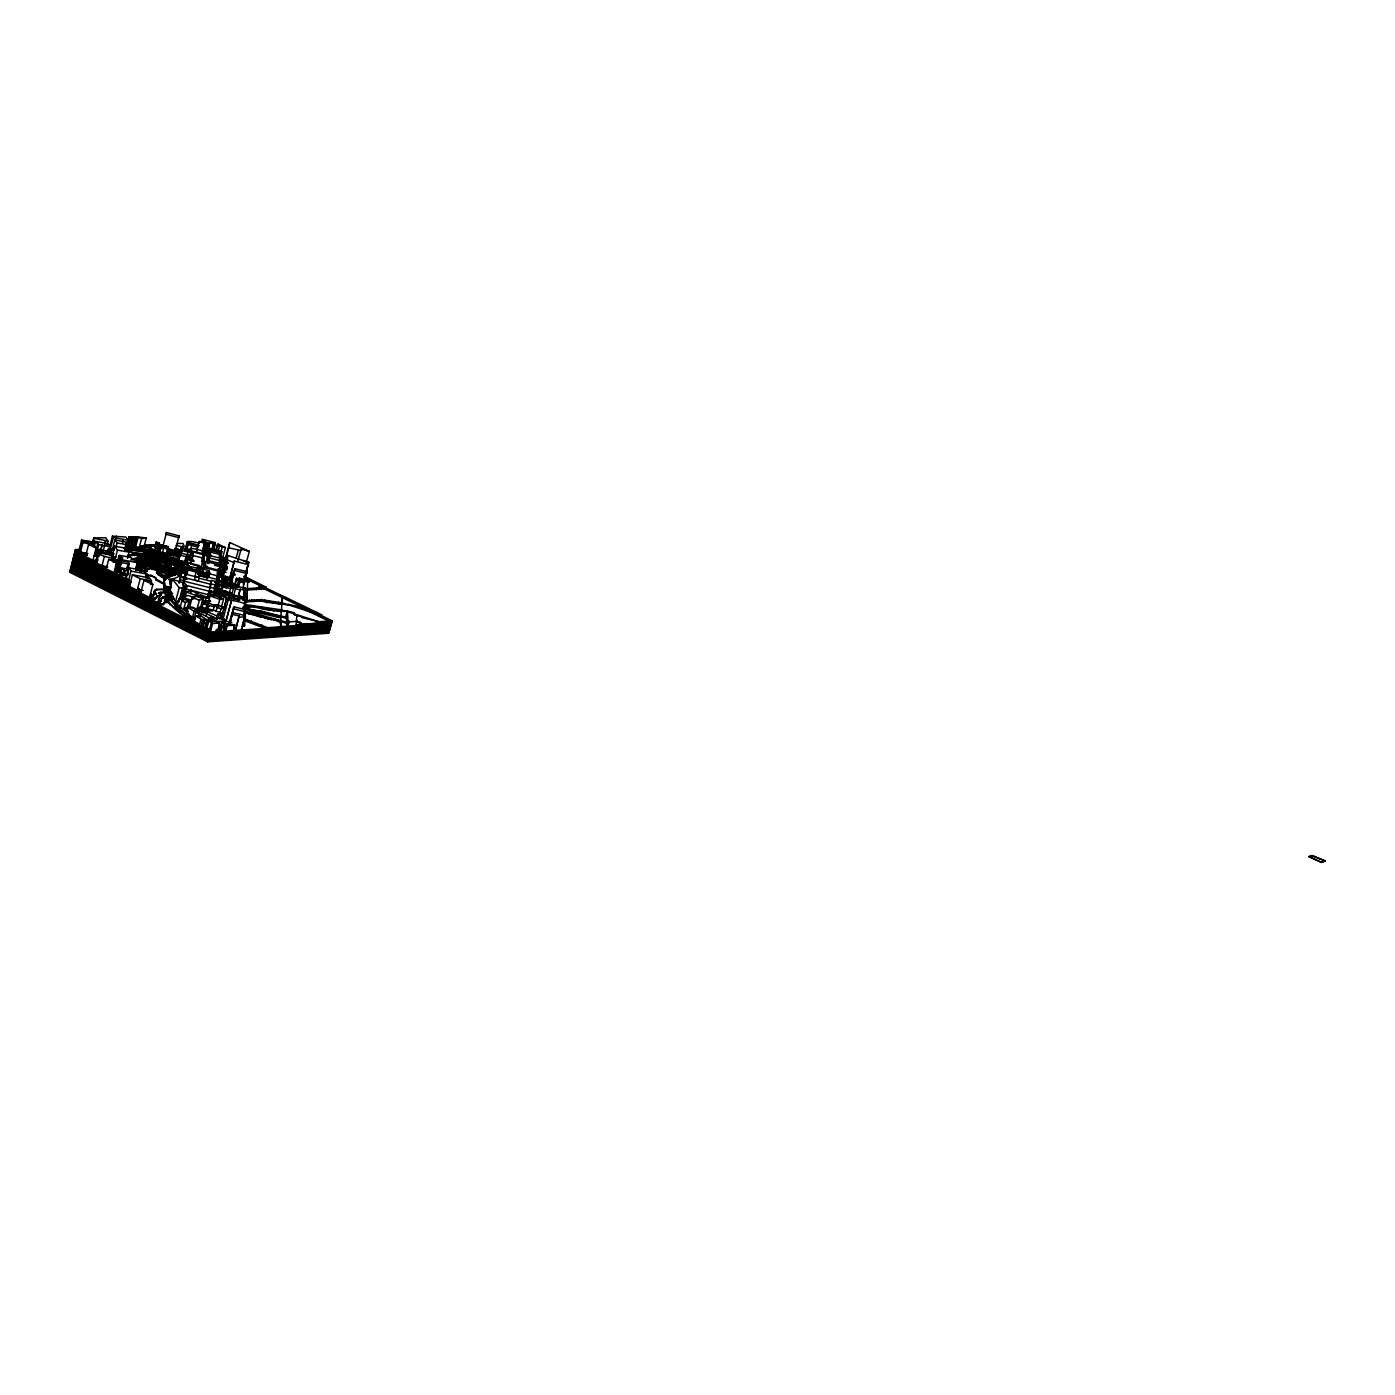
<?xml version="1.0" encoding="UTF-8"?>
<svg xmlns="http://www.w3.org/2000/svg" width="1395" height="1395" viewBox="0 0 1395 1395"><rect width="100%" height="100%" fill="white"/><g stroke="black" fill="none" stroke-linecap="round" stroke-linejoin="round"><path stroke-width="1.5" d="M178.839 560.406L180.286 552.926L175.195 549.595L180.286 551.984L178.839 560.406L186.18 561.941L187.523 556.134L188.377 556.361L187.035 561.4L186.18 561.174M202.502 552.856L205.013 541.312L199.119 541.539L196.625 551.374M158.873 544.782L163.041 545.218L160.687 545.462L159.71 551.757L167.051 553.466L168.376 546.718L160.634 544.765L158.751 550.641L152.125 549.002L145.481 545.358L157.06 544.538M167.051 553.466L168.376 546.718M242.957 598.455L245.171 587.905L231.343 585.534L229.129 593.956L222.677 592.021L224.543 593.817L221.944 593.311L221.543 595.124L223.653 596.694L221.509 593.59L221.84 591.585M202.571 568.428L200.566 568.201L203.374 568.393L203.984 556.518L203.583 559.953M203.548 567.765L203.792 559.133M199.154 543.23C187.854 539.725 179.17 541.748 199.223 545.515M223.863 580.686L221.718 578.28L224.421 578.977M223.496 570.799L222.258 578.489M223.217 575.612L219.346 576.118M244.195 614.044L244.212 612.614M237.464 599.989L240.236 589.143L245.154 590.399M243.654 583.023L248.711 562.325L242.939 560.441M231.343 585.534L235.615 588.707L240.219 589.893M229.809 578.995L234.29 561.069L248.659 564.696M203.966 568.183L205.762 561.453L220.201 565.167L220.096 569.247L218.283 568.776L218.091 576.013L208.884 573.659L209.023 570.59L199.834 568.236L199.886 567.329L203.565 568.253M207.663 563.493L209.233 555.419L221.613 558.575L219.538 568.462M184.471 588.69L208.605 594.758L208.797 590.626L214.324 592.021L217.097 581.75L218.283 568.776M217.376 579.361L217.498 575.211M216.295 581.314L216.173 585.168L210.628 583.773L210.471 587.853L184.297 581.244L184.646 577.181L180.931 576.24L181.803 566.701M216.504 581.297L216.469 582.744L214.656 582.273M239.138 615.98L235.476 630.383L239.138 615.98L232.459 614.428L232.076 612.51L245.049 615.526L241.771 629.965L241.44 628.692M215.283 587.644L215.248 588.603L209.703 587.19M215.684 581.907L215.562 586.109L221.107 563.719L208.779 560.668L208.866 563.475M210.645 591.096L209.825 594.13L213.505 595.055L213.592 592.631M214.324 592.021L214.534 586.057M211.656 592.561L211.709 591.114M244.77 606.947L246.845 599.048L247.351 589.44M246.845 599.048L247.804 578.995M244.561 576.71L248.188 578.751L247.665 582.43L249.844 580.564L248.136 578.942M197.201 595.56L207.681 598.193L211.552 580.337L217.097 581.75M220.619 567.033L225.763 567.713L226.879 563.58L221.979 561.435L222.729 562.673L221.718 563.301L226.879 563.58M221.177 565.08L220.828 566.788L214.568 565.237M181.193 547.939L181.088 550.258L191.028 552.804L189.023 560.319L191.237 551.321L181.193 547.939L179.101 557.791L181.943 549.665L178.473 549.735L181.716 550.973M207.681 598.193L207.872 594.043M179.327 556.954L179.432 554.617M179.659 553.78L178.577 555.367L178.455 553.187L168.394 550.676L168.655 553.71L176.729 555.35L167.592 555.663L132.891 547.904M209.023 570.59L207.925 577.983L198.857 575.542M219.556 569.91L226.321 568.34L223.95 569.143L223.601 572.002L218.963 573.38M219.852 571.863L217.376 572.159M153.746 554.216L169.562 559.011L178.909 559.011L179.17 557.111M207.28 568.271L207.367 566.44L205.536 565.969L205.762 561.453M207.245 578.768L207.332 576.885M207.28 575.525L207.227 576.466L205.396 575.995L205.536 573.223M280.761 616.974L281.354 626.774L267.666 627.663L245.171 619.118L244.84 611.882L268.119 618.578L273.664 618.996M245.973 600.181L245.52 601.873L260.778 601.036L281.372 604.366L282.174 596.118L281.459 611.795M204.699 567.852L204.856 564.818M244.299 593.328L244.369 592.09M198.212 545.149L187.75 542.515L188.133 544.468L197.881 547.102M203.025 572.403L202.816 576.135L203.722 572.752M244.613 578.629L248.606 562.394L227.664 555.419L227.368 560.807L222.38 579.274M198.648 575.246L200.863 574.339M201.351 574.165L201.264 575.246L201.316 574.304M198.003 574.391L201.717 574.391M242.503 626.372L244.456 625.954L245.398 616.154M209.041 576.257L200.496 574.077L200.444 575.002M199.049 575.35L199.189 574.147L204.891 575.577M207.297 560.249L207.593 555.908L209.512 555.768M222.712 575.124L222.485 578.82L225.833 579.692M223.27 571.619L222.712 577.983L225.833 578.803M219.242 576.309L217.585 576.362L217.201 577.809L223.252 574.949L223.723 569.98M198.247 571.357L199.154 567.974L197.323 567.503L196.416 570.886L198.247 571.357L198.474 567.66L197.584 571.026L197.637 570.154M208.099 573.99L198.927 571.654L199.886 567.329M199.154 567.974L199.293 565.533L188.377 562.743L187.471 566.126M207.123 560.86L207.593 555.908M197.323 567.503L196.364 571.811M195.544 576.379L199.293 577.321L198.334 581.087L194.62 579.849L195.841 571.95L182.815 568.637L179.101 583.127L182.71 563.301L188.203 564.713L188.377 562.743M195.928 570.555L182.902 567.695L181.995 571.148L187.558 572.56M239.399 597.304L239.469 596.31L244.735 597.67L244.439 599.327L239.399 597.304L238.632 600.129M191.01 592.526L191.22 589.614M191.621 568.846L188.098 566.074L200.758 568.968M220.27 558.384L221.77 551.566L210.192 548.531L207.733 558.75L210.192 548.531M187.052 570.66L187.192 569.474L186.215 573.136M185.221 577.774L185.57 573.729L181.838 572.787L182.152 569.282L187.715 570.694M203.565 554.809C205.065 556.901 206.756 550.798 204.664 550.711M141.523 571.061L142.534 569.544L136.902 566.649L140.755 569.578L139.587 571.392L140.982 568.724L140.755 569.578M182.745 569.334L183.041 566.074L209.215 573.99M182.082 577.338L182.065 578.018M182.71 563.301L181.385 571.322L186.913 572.717M197.41 573.589L197.811 569.526L197.41 570.991M245.189 604.628L281.092 609.772M158.21 548.619L159.448 542.917L156.153 542.062L155.054 546.247L155.054 547.799L158.21 548.619L159.448 542.917M207.96 557.93L208.134 556.152M234.377 597.391L227.699 594.235L239.312 596.014L233.453 596.362L234.377 597.391L233.453 600.792M244.125 615.77L245.433 609.72L234.203 606.842L229.53 624.786L234.203 606.842M280.691 617.183L281.546 609.894L318.775 621.699L332.237 620.845L328.697 633.225L207.681 641.857L69.75 572.246L75.452 549.56L80.422 549.508M221.509 593.59L221.91 591.323M216.051 590.068L225.868 591.166L222.136 590.521L221.666 592.212L215.65 591.55M191.028 552.804L191.237 551.321M245.921 600.391L247.072 598.211M246.13 563.092L249.339 551.391L241.091 549.159L240.847 550.624L238.371 549.961L236.173 558.227M238.371 549.961L228.693 547.782L229.756 542.533L249.339 551.391M218.806 574.287L219.189 572.543M179.083 535.872L178.752 537.633L166.127 534.32L166.493 532.559L179.083 535.872L175.072 551.583L166.668 549.386M175.072 551.583L175.421 549.769M224.142 578.35L224.944 579.553M169.527 597.112L170.661 598.647L165.151 599.275L167.173 601.646L164.68 601.751L163.163 604.732L157.618 604.558L157.862 603.669L72.592 560.929M227.42 566.579L223.863 565.62L224.979 560.197M224.089 564.801L225.205 559.395M164.68 601.751L164.436 602.623L166.947 602.518L164.645 599.92M204.35 553.048C211.412 557.058 205.588 538.331 213.54 544.085L211.9 550.24M153.816 592.98L154.06 592.108L156.432 594.287L153.816 592.98L156.362 589.231L164.784 589.126L164.331 590.87L166.772 596.362M149.405 597.426L152.212 597.269L154.148 593.503L156.659 593.398M78.922 550.415L81.747 540.074L92 541.818L93.901 544.73L82.915 542.62L81.294 540.946L82.497 541.208L79.951 551.81L79.376 549.525M82.915 542.62L80.544 552.089L87.85 553.484M87.501 554.39L84.99 555.297L87.275 555.262M85.496 556.553L88.582 544.346L94.11 545.34L96.115 548.061L93.012 560.284M92.366 543.614L93.831 537.842L105.811 537.807L107.956 541.12L106.979 544.957M92.733 544.172L93.831 537.842M92.767 546.613L94.162 541.086L108.269 543.841L110.118 546.788L108.705 552.315M94.267 546.491L95.209 542.794L94.162 541.086M97.964 559.726L93.692 560.633L97.737 560.598M95.209 542.794L97.842 543.318L95.034 554.373L99.184 556.291M95.802 555.646L98.609 544.556L97.842 543.318M98.853 549.368L100.405 551.618L112.699 553.902L111.251 551.862L98.853 549.368L95.61 561.819L96.464 563.005L98.801 553.763L97.946 552.594L111.687 555.175L114.111 558.331L113.169 562.028M98.33 555.21L93.849 555.89L98.33 555.21L95.261 553.519M99.446 555.367L100.405 551.618M104.573 544.381L105.549 540.545L94.18 538.4M103.056 551.234L104.555 545.829M104.747 544.556L105.549 540.545M98.801 553.763L104.363 556.518L102.009 565.76L107.851 566.841M105.549 554.373L106.491 550.641M105.811 554.757L106.77 551.025M112.42 536.151L113.309 537.441L128.131 540.318L125.864 537.04L112.42 536.151L109.316 548.34L114.024 550.397M110.188 549.665L113.309 537.441M106.247 568.864L108.688 559.273L116.814 560.86L118.366 563.493L115.89 573.101L114.006 572.752L116.482 563.127L108.688 559.273M110.31 555.594L111.251 551.862M112.228 550.188L114.861 539.882L126.073 542.045L124.922 548.741M115.279 540.196L116.326 536.133M111.739 557.634L114.564 546.247L124.713 547.991L127.765 550.223L129.055 552.141L127.486 558.279M114.181 560.406L113.954 561.278L112.629 559.517L113.082 557.773M115.994 547.049L117.058 542.899L114.861 539.882M113.762 560.964L112.855 558.645M112.402 554.722L114.599 557.756L112.542 558.872M118.871 561.069L114.808 560.371L117.424 550.118L114.564 546.247M113.291 561.261L118.749 560.406M115.401 569.578L115.192 570.45L117.337 570.067L124.434 579.936L121.382 575.908M116.5 565.411L119.028 555.524L119.987 555.698L117.319 565.568L115.89 565.62M122.341 543.457L123.388 539.394M117.825 563.336L119.848 555.419L131.182 557.512L132.63 559.482L137.268 560.354L138.872 562.15L137.46 561.906L135.925 567.852M117.703 566.928L120.249 557.006L119.028 555.524M117.11 570.084L118.104 567.573M116.639 573.764L116.866 572.892L117.86 575.664L114.669 570.468M117.337 570.067L120.65 558.017L121.627 558.209L120.092 564.173M118.61 567.137L121.156 557.215L120.249 557.006M118.819 567.399L121.156 557.215M118.209 571.235L116.203 567.364M118.819 567.782L121.365 557.878L122.882 558.122L121.365 557.477M118.732 571.776L118.418 570.363M119.743 571.287L125.201 574.322L118.279 575.124L117.877 576.658L121.208 576.571L122.237 578.123M127.869 569.561L129.386 563.667L128.288 562.115L119.9 560.581L121.365 562.656L119.342 570.538L117.877 568.445M126.23 545.567L129.16 536.691L125.515 550.45M120.633 567.782L124.975 570.607C131.008 569.195 128.427 579.134 123.841 575.002L119.517 572.159L120.633 567.782L128.392 569.16M125.132 550.188L129.16 536.691M125.689 550.973L127.276 544.782L126.509 542.568M120.179 573.798L118.941 570.886M143.232 550.729L131.06 548.706L130.624 550.397L126.596 548.915L126.701 546.805L142.691 549.211L173.294 557.983L179.118 558.157M120.615 573.694L121.749 569.299M127.66 547.328L130.38 536.691L138.035 537.494L135.298 548.078L126.16 547.538M120.685 574.653L120.406 572.926M128.096 547.503L130.834 536.866L138.035 537.494M121.208 576.571L120.912 573.781M125.358 549.334L131.775 552.629L153.886 555.681L174.183 562.464L172.561 560.563L171.672 563.929L177.287 567.19L170.661 569.404L158.594 562.377L147.417 558.732L147.207 559.587L158.385 563.214L170.434 570.259L170.661 569.404M128.061 549.892L125.567 548.322L130.624 550.397M151.305 547.084L126.213 547.328L128.427 547.869L131.444 536.796M121.522 577.024L121.766 576.135M129.055 550.136L125.498 548.531M123.562 577.687L124.608 579.274L118.052 576.013L123.161 574.775M123.231 574.147L124.364 569.77M130.101 547.991L132.839 537.371M122.673 578.193L122.464 577.234M130.066 550.136L126.805 548.061M123.841 575.002L124.975 570.607M123.388 578.35L123.614 577.46M123.702 578.96L123.928 578.088M129.7 554.931L127.73 555.227L130.031 557.32L127.52 556.082L129.7 554.931C145.324 552.873 160.809 557.826 174.671 564.644L177.932 564.644M131.426 548.165L134.164 537.563M125.201 574.322L122.934 575.647M126.649 569.352L128.183 563.44L129.386 563.667M127.032 569.875L128.183 563.44M131.775 552.629L154.095 554.844L174.41 561.627M136.047 536.674L133.31 547.258L135.298 548.078M130.276 549.281L150.939 552.577L173.242 558.192L148.445 551.356M145.76 577.669L146.719 573.99L144.295 570.625L128.654 567.748L125.341 580.39L127.642 580.32M133.676 547.869L136.414 537.284M129.491 555.785L132.176 554.896M127.032 575.56L128.166 571.165M137.111 536.848L134.426 547.258L138.872 549.037L143.598 548.322L146.283 537.947L137.111 536.848L141.558 538.627L146.283 537.947M134.443 548.183L137.181 537.598M127.59 580.32L126.248 577.077M131.025 560.04L138.035 557.198L139.517 560.162L134.461 561.453M131.967 555.751L134.443 554.757M127.695 584.017L131.025 571.113L128.654 567.748M131.235 581.889L128.357 582.901L131.235 581.889L128.375 581.366L126.021 577.948M132.996 559.761L134.53 558.541M134.304 559.395L134.774 558.401M134.216 555.611L136.187 554.373M135.664 560.773L139.744 559.308L137.582 556.012C149.073 555.873 161.192 559.186 170.975 565.01L168.359 565.917L170.975 565.01M138.872 549.037L141.558 538.627M129.421 586.423L132.386 574.792L149.405 577.861L151.514 580.756L150.503 584.61M130.607 582.831L130.834 581.942M134.548 559.255L138.349 558.61L137.582 556.012M135.96 555.227L138.558 554.303M141.488 545.619L144.034 546.648L140.389 548.008L146.458 550.746M137.355 556.867L138.628 555.908M161.837 546.16L141 546.352L143.598 548.322M140.878 548.322L140.599 547.154M138.314 558.889L138.576 557.756M135.629 570.677L137.617 562.691L142.499 560.947L139.849 563.51L137.39 563.563M138.802 559.726L140.633 558.192L146.231 558.471L138.698 559.465L140.825 560.982L139.116 562.185M138.401 556.762L139.605 555.768M137.32 565.341L138.297 563.998L140.755 563.946C149.963 557.983 161.175 566.265 168.9 571.549L176.834 568.864M136.832 570.067L139.343 561.313L141.052 560.127L138.925 558.61M138.035 558.174L140.163 557.006L145.638 557.233L161.977 561.47L167.801 564.417L165.185 565.324L167.801 564.417M138.349 555.158L141.017 554.268M142.29 561.801L139.988 559.709C150.66 559.255 161.157 564.347 169.772 570.468L177.06 568.027M188.081 564.033L146.248 551.6L142.482 550.066L142.918 548.375L141.087 547.485M136.675 567.521L138.977 565.306L141.436 565.254C153.956 555.402 164.54 579.169 176.607 569.718M138.279 569.77L139.43 567.904L138.279 569.77L135.803 569.84M140.825 560.982L141.087 559.378M139.378 556.622L142.046 555.733M139.727 566.649L138.227 568.34L139.727 566.649L142.185 566.597C154.479 556.832 164.401 581.017 176.398 570.555M129.229 549.508L143.685 550.798L149.387 552.385L148.934 554.077L189.336 565.777M138.07 564.853L140.755 563.946M159.64 551.531L151.898 549.857L146.545 547.433L145.481 545.358M139.953 557.861L142.621 556.971M141.819 556.588L143.11 555.855M141.314 571.741L142.307 570.398L139.988 568.288L142.935 567.922C148.934 563.842 157.774 566.998 162.012 572.281L159.361 573.206L162.012 572.281M146.301 544.625L145.254 546.195M139.779 569.143L140.476 567.974M140.79 555.123L144.069 554.547M138.75 566.161L141.436 565.254M145.621 550.031L142.918 548.375M140.529 564.801L142.743 562.412M139.779 560.563L143.528 559.343M141.209 566.108L142.447 564.487M139.5 567.503L142.185 566.597M142.883 556.692L145.045 555.977M146.248 551.6L146.632 550.118L142.865 548.584L145.777 549.403M141.959 567.451L142.743 566.074M142.238 565.341L143.389 563.702M142.534 566.928L143.127 565.795M142.517 563.266L144.086 561.819M140.25 568.829L142.935 567.922M142.395 557.826L145.638 557.233M147.452 550.589L150.747 550.606L150.311 552.298M132.386 574.792L140.232 578.733L137.216 590.329L140.982 590.992M143.179 564.556L144.818 563.144M138.227 588.829L138 589.719L139.082 588.812L137.669 588.55L139.082 588.812M142.708 568.776L144.034 567.207M169.772 570.468L167.522 570.328L157.461 564.086L148.236 561.697L145.952 559.604M142.9 566.649L144.836 564.731M143.825 568.061L144.679 566.876M144.609 565.585L145.568 564.469M132.787 550.502L148.585 552.403M147.225 570.293L143.981 571.654L146.998 571.148L144.696 569.038L146.998 571.148M144.452 567.73L145.376 566.597M143.859 562.673L146.527 561.767M143.842 555.384L148.411 555.437M144.47 569.892L145.307 568.794L151.811 568.218L159.239 571.88L156.589 572.787L159.239 571.88M144.609 563.998L147.26 563.092M167.574 565.271L161.75 562.307L150.817 559.953L148.533 557.878M145.15 567.451L146.963 566.126M170.748 565.864L162.988 561.435L151.95 559.099L149.666 557.006M140.651 593.049L143.999 580.198L150.625 581.401L152.857 584.575L149.544 597.496M145.342 565.324L148.009 564.417M148.934 554.077L150.555 554.059L150.939 552.577M145.08 569.648L147.19 568.462M152.072 551.688L176.729 555.35M182.675 565.237L172.126 562.237L177.74 565.498L174.445 565.498L164.209 560.581L153.589 558.227L151.305 556.152M147.016 574.444L145.812 575.141L148.358 576.397L148.219 578.594L148.132 577.251L145.586 575.995L147.016 574.444L155.839 577.513L155.699 579.71C167.906 586.946 166.737 584.871 155.926 578.855M146.301 562.621L150.067 562.272M152.02 554.931L143.458 551.653M146.754 566.98L149.405 566.074M147.783 565.271L149.596 564.644M146.981 569.317L149.387 568.271M147.033 563.946L150.765 563.58M155.054 547.799L156.153 542.062M150.555 554.059L161.21 556.413M168.01 572.613C163.529 572.961 157.879 563.911 151.253 564.609L151.48 563.754M149.37 565.481L151.811 565.045M168.9 571.549L168.673 572.403L166.249 571.2L161.768 567.399L152.526 562.9M149.16 569.125L151.811 568.218M155.699 579.71L155.612 578.384L150.747 575.002M149.178 566.928L153.066 566.632M161.785 573.136L153.31 566.701M167.069 573.711C163.477 574.932 159.326 566.579 154.322 566.666L154.549 565.829M157.094 556.309L152.229 554.077M160.094 544.713L160.251 546.422L167.941 548.357L166.79 546.387L160.094 544.713L159.588 548.95M159.013 572.735L154.461 568.811M159.361 550.502L161.227 544.765M173.119 559.744L160.983 557.25L158.489 556.03L158.873 554.565M159.71 551.757L160.687 545.462M158.385 563.214L159.013 561.331M162.849 546.491L166.493 532.559M150.782 594.113L149.631 598.542C151.357 600.269 153.014 593.921 150.782 594.113L151.759 594.601M160.983 557.25L161.367 555.785M150.486 598.699L151.654 594.27M175.944 572.246L164.819 576.03L166.423 576.763L164.872 578.977L158.35 574.792L156.798 571.933M162.605 552.507L163.878 547.293L168.359 548.409M151.776 597.409L153.816 594.915L153.572 595.804M156.397 597.984L156.624 597.095L151.323 599.397L155.403 598.856L157.042 595.944L159.571 595.839L161.436 594.078L158.838 592.788L161.21 594.967L161.436 594.078M152.212 597.269L152.439 596.397M154.339 590.905L154.113 591.776L156.135 590.102L160.46 589.597L169.58 590.451L169.702 589.422M158.35 574.792L157.199 572.665M153.119 596.711L153.345 595.822M154.357 591.567L154.897 589.841M154.148 593.503L153.921 594.375L156.432 594.287M166.65 575.908L165.97 578.472L164.383 577.739L165.046 575.176L166.65 575.908L165.831 577.373L159.937 573.903L159.588 572.351M164.139 558.314L149.108 553.449M153.555 599.309L153.799 598.42M156.135 590.102L156.362 589.231M164.819 558.506L164.366 557.459M160.896 576.048L158.577 573.938M155.403 598.856L155.63 597.967M161.471 576.466L161.123 575.193M175.439 550.014L177.2 551.374L168.621 549.839L168.516 551.984L167.051 551.775M157.042 595.944L156.815 596.833L159.326 596.729L161.21 594.967M162.465 575.158L160.146 573.049M161.21 600.617L155.577 602.535L160.983 601.507L158.768 599.17L158.367 600.181L160.983 601.507M162.273 577.338L161.698 575.612M173.276 555.419L168.446 554.547L168.847 549.002L178.891 551.513L178.368 556.64L173.276 555.419L173.939 552.891L179.031 554.129M182.449 566.074L171.899 563.092L177.514 566.335L171.428 569.143L165.395 564.469M164.157 576.431L162.692 574.304M159.326 596.729L159.571 595.839M158.611 593.66L160.582 592.317L167.731 592.143L164.505 590.207L165.482 592.16M175.055 575.612L175.282 574.775L163.93 579.448L167.383 578.262M158.123 602.588L158.35 601.698M159.64 596.432L160.251 594.828M169.405 559.639L169.789 558.174M172.858 595.752L164.279 596.502L159.204 599.013L172.631 596.624L169.231 591.149M167.853 567.329L166.458 565.219M169.719 560.04L165.046 557.669M165.534 580.181L164.157 578.594M177.74 565.498L172.492 568.009L168.568 565.062M160.198 602.256L160.442 601.367M160.355 593.189L163.075 592.23M186.215 616.974L191.83 622.728L167.069 601.228L164.035 588.969L163.668 581.471L165.97 578.472M170.922 588.638L164.924 586.127L164.122 579.762L164.575 584.976M171.777 559.604L169.615 558.802M161.715 598.908L162.134 597.74M160.512 604.785L164.47 602.779L164.244 603.913M173.207 556.012L173.939 552.891M162.517 597.949L162.744 597.077M170.277 568.567L168.08 566.475M172.858 559.674L173.294 557.983M162.849 593.102L165.185 591.951M175.77 551.618L176.991 552.211L177.182 551.199M164.052 597.374L164.279 596.502M177.793 601.698L178.926 600.757L174.323 603.93L170.277 600.216L170.713 598.42L167.33 593.66L166.354 588.481L164.209 588.306L166.964 589.719L166.301 588.707M171.829 567.695L169.353 565.603M173.66 603.739L169.37 597.757L169.824 596.014L166.563 591.236L166.354 588.481M163.163 604.732L163.407 603.861M169.859 579.064C162.919 581.174 187.872 576.606 175.596 573.554L164.47 577.356L166.075 578.088L164.505 577.234M164.418 600.792L165.151 599.275M166.092 595.665L166.319 594.793L166.354 597.88C172.858 610.4 187.087 618.264 198.787 625.466L198.369 627.018L198.683 623.931L197.515 623.338L198.718 624.245M167.609 590.521L169.824 589.579M178.333 549.159L180.565 551.182L175.107 547.973M166.075 597.025L166.301 596.153M164.924 600.146L166.493 598.577M172.561 560.563L176.415 561.749L175.526 565.114L182.222 566.911M178.891 551.513L178.368 556.64M187.07 586.162L182.832 585.691L184.157 587.557L182.396 588.132L178.734 601.96L175.561 601.507L168.778 592.892L172.405 579.187L184.872 583.459L187.07 586.162L183.931 597.932M184.384 565.324L178.194 563.615L178.647 561.923L177.113 561.923L176.903 562.778L190.696 563.336L190.696 559.744M167.069 601.228L167.295 600.356M177.322 562.447L169.946 559.186M166.947 602.518L167.261 601.228M170.295 592.823L170.783 591.951L164.959 592.823M167.975 602.64L168.202 601.751M180.618 555.14L177.374 553.902L180.844 553.815L182.797 546.16L184.175 546.474L183.076 543.475L177.322 543.475M182.797 546.16L181.786 552.089L181.455 551.182M169.876 604.75L170.103 603.878M171.254 599.275L174.27 598.699L166.249 599.466M187.174 541.853L185.221 549.211M178.194 563.615L181.228 563.022M184.855 550.432L187.75 542.515M185.971 550.711L184.803 548.409M186.703 549.822L188.133 544.468M181.245 572.717L183.041 566.074M181.001 563.859L184 563.179M184.576 561.941L186.076 556.518L187.523 556.134M174.323 603.93L175.474 603.024L175.247 603.895M187.314 555.245L188.552 549.229L193.33 548.514L203.234 550.92L203.513 553.815L188.656 550.153M174.741 603.965L174.968 603.093M190.923 562.499L185.657 562.447L185.221 564.121L183.774 564.016M175.125 603.965L175.351 603.076M175.561 601.507L179.223 587.679L172.405 579.187M186.18 561.941L188.151 554.966L180.286 552.926M174.706 606.18L177.165 603.93L174.706 606.18L201.769 627.593L210.331 632.022L331.295 624.158M190.261 550.955L191.69 545.428M180.147 606.825L177.078 605.674L178.926 598.734L181.088 598.193L189.075 601.106L187.226 608.028L183.634 609.388L179.99 607.993L181.838 601.036L183.53 600.46L178.926 598.734M182.815 584.069L186.529 570.067L186.145 574.304L199.258 577.617L199.642 571.497L198.718 574.914L207.123 577.652M184.559 578.21L186.407 571.497L180.914 570.102L180.007 579.692L183.739 580.634L183.373 584.714L187.122 570.398L188.029 570.642M192.772 551.984L193.068 555.559L190.766 564.19L192.772 551.984L203.408 554.669L203.6 558.052L201.142 566.823L192.841 564.713M181.019 599.379L184.157 587.557M182.344 599.972L186.006 586.214M181.437 611.306L174.95 605.308M184.925 598.159L186.546 592.021L190.853 590.748L198.7 593.52L194.167 594.88L186.546 592.021M183.634 609.388L185.5 602.413L189.075 601.106M203.007 548.81L205.013 541.312M186.285 613.155L195.126 618.979L186.041 614.044L189.964 599.92L193.766 598.804M203.234 552.542L206.007 542.219L202.414 541.347L202.135 539.272L215.336 542.585L213.784 549.892M198.927 571.654L199.834 568.236M201.577 561.54L205.989 542.271M189.703 606.877L192.196 597.531L195.788 596.066L203.391 598.978L200.897 608.29M203.74 555.053L206.617 542.603M187.802 615.736L188.029 614.846M204.629 553.152L207.105 542.76M199.555 574.409L199.485 575.333M205.222 553.327L207.384 542.864M199.991 574.374L200.008 575.036M205.588 553.431L207.977 543.056M206.007 553.536L208.762 543.265L209.982 543.23M224.595 577.983L224.264 579.274L231.308 580.477L224.595 577.983L223.13 583.459L224.089 579.867L222.834 579.239M206.286 553.588L209.041 543.318M206.565 553.606L209.32 543.335M206.879 553.606L209.634 543.335M195.614 596.903L196.695 592.823M203.042 568.428L200.723 567.573M190.243 618.7L181.681 610.417M208.797 551.967L210.017 551.566M202.885 574.984L198.073 574.13M209.128 552.036L209.982 548.81M192.336 618.09L194.149 611.341L199.991 612.143L195.771 612.283L194.062 619.084L192.719 619.153L193.068 622.118L202.31 628.238L198.421 625.361M209.791 552.368L210.662 549.124M207.245 562.865L209.233 555.419M210.959 550.223L208.448 561.54L210.959 550.223L220.863 552.176L220.881 554.809L210.959 552.211M192.719 619.153L195.37 618.107M193.242 618.055L193.486 617.165M211.883 549.438L213.54 543.283L215.44 543.736M192.946 618.264L193.26 621.455L197.462 623.565L197.044 625.117L192.841 623.007L193.155 619.921M192.841 623.007L193.26 621.455M196.887 609.545L199.38 600.199L203.391 598.978M195.753 615.892L194.306 621.228L199.52 624.594L200.967 619.24L195.753 615.892L201.386 616.189L206.582 619.537L200.967 619.24M213.139 550.763L215.336 542.585M197.515 612.335L198.456 608.83L200.427 608.185L208.256 611.097L204.612 612.109L198.456 608.83M208.884 573.659L207.96 577.077L217.167 579.431M215.004 551.269L218.056 544.067L225.415 547.59L222.659 557.721L219.59 556.762L222.311 546.683L225.415 547.59M197.933 617.235L198.84 613.87L201.194 613.783L208.709 617.654L211.36 617.549L210.453 620.914M200.74 606.999L203.095 598.211L206.408 596.92L204.524 603.913M197.044 625.117L196.573 623.704M216.434 550.101L218.056 544.067M202.432 603.791L214.115 606.72L216.138 605.901L206.181 602.309L202.432 603.791L201.264 608.133L212.929 611.045M200.287 617.148L201.194 613.783M202.292 610.365L212.511 609.946L205.135 610.347L205.379 609.475L199.241 607.191M217.899 552.141L219.608 546.02L222.311 546.683M205.553 602.5L206.007 600.774L210.087 600.861M205.431 603.407L206.007 600.774M210.593 584.801L211.517 581.366L199.502 578.315M202.449 620.13L201.002 625.483L202.258 626.582L203.705 621.228L202.449 620.13L206.931 620.304L205.972 623.861M205.658 609.702L206.826 605.36M207.768 601.297L204.368 601.89L210.645 601.437M219.869 555.89L220.863 552.176M206.948 628.273L201.508 626.494L203.705 621.228M219.364 560.406L221.77 551.566M207.907 604.018L210.087 595.909L216.382 595.177L223.549 599.187L221.352 607.261M202.362 628.012L202.118 628.901L201.769 627.593M207.332 609.04L208.518 604.698M217.341 573.537L218.248 570.154L207.314 567.364M202.99 627.802L204.437 622.432L202.955 621.124M206.198 615.77L207.28 611.76L212.982 609.877L221.264 612.998L219.643 618.979M217.306 574.461L218.23 571.078L203.618 567.346L202.606 572.595L198.979 570.729M220.114 564.138L221.613 558.575M221.875 558.314L224.926 557.843L221.875 558.314L222.101 559.534L222.084 557.494M219.015 577.146L217.358 577.199L216.905 579.535L218.666 580.407M219.59 569.317L221.107 563.719M213.627 593.102L215.126 593.485M214.324 590.102L215.318 586.441M213.505 595.055L209.895 593.869M218.858 573.955L221.648 565.202M221.892 564.888L223.008 560.79L228.205 563.109L223.008 560.79M205.867 629.023L204.908 628.168L206.111 623.704L207.07 624.559L205.867 629.023L209.407 629.459M218.841 577.774L219.625 575.071L223.479 574.112M214.167 597.043L219.277 578.105L217.515 577.234M220.898 572.194L223.828 571.165M207.803 621.019L208.709 617.654M215.336 593.747L217.899 595.002L217.498 596.502L214.935 595.229L215.074 593.695M216.26 589.265L217.114 587.766L222.625 588.812M219.189 576.745L219.399 575.908M222.38 568.009L223.496 563.876M217.079 586.249L219.468 584.296L222.59 584.017M219.73 570.677L222.223 569.805M223.88 564.26L229.756 542.533M208.866 620.845L206.582 629.337L209.076 631.377L211.377 622.867L208.866 620.845L218.213 621.856L219.73 623.077L217.428 631.551L215.911 630.313M218.108 582.447L219.521 580.965L223.985 580.268M223.863 565.62L228.693 547.782M221.77 573.781L222.363 572.892L219.538 573.868M219.468 584.296L219.067 585.778L223.008 585.29M221.997 570.625L223.653 569.334M209.913 620.653L210.837 617.27L213.819 617.165L212.458 622.205M222.502 575.089L227.664 555.419M213.33 609.598L214.411 605.308L216.975 604.767L224.56 607.627L221.02 608.917L217.114 607.505L215.981 611.673M217.986 592.073L218.387 590.573M221.718 578.803L222.328 575.821M216.713 589.248L218.98 589.841L219.381 588.359M219.137 582.447L221.055 582.186L221.456 580.721M222.101 579.117L222.101 577.338M226.478 563.179L225.362 567.294L227.089 567.224L223.619 565.672M211.203 621.769L212.284 617.776L223.374 618.438L224.7 619.537L222.781 619.31L221.16 625.291M222.607 580.076L222.485 577.652M218.405 596.694L218.823 595.212L225.519 595.961L215.353 592.648M221.386 585.691L221.77 584.226M222.328 585.691L223.043 580.285M220.323 591.968L220.724 590.486M221.543 595.124L219.835 594.2L220.253 592.701L215.58 591.794M231.378 592.823L221.282 591.201L224.926 576.152L229.931 578.071L224.926 576.152M207.681 641.857L212.65 623.495L219.73 623.077M221.282 591.201L222.101 585.987L230.088 586.493L232.773 588.01M225.101 577.146L223.967 581.314L223.793 580.337M218.161 605.447L219.8 599.379L223.549 599.187M220.253 598.908L221.212 595.351L227.699 595.525L231.901 598.542L226.618 598.403L221.212 595.351M225.38 580.111L222.991 578.611M223.601 586.65L224.368 583.825L225.589 583.773L224.839 586.58M222.904 591.166L222.223 593.712L223.636 594.671L224.333 592.125L222.904 591.166L226.374 591.463L231.535 594.811L223.775 592.945L223.078 595.491L224.107 595.543L224.804 592.997L223.357 592.09L222.677 594.636L224.107 595.543M225.136 584.156L225.903 581.349L223.688 580.303L222.869 581.209L225.903 581.349M216.452 619.084L217.672 614.201L221.264 612.998M226.757 582.046L228.03 577.687M217.393 619.432L218.474 615.422L217.55 615.073L218.841 614.637L217.759 618.648M224.316 593.834L224.072 594.688L222.45 592.875L228.78 595.02M226.13 587.958L226.897 585.133L231.866 585.011L231.099 587.818M219.887 613.085L221.02 608.917M229.303 579.448L234.29 561.069M225.694 594.008L226.374 591.463M225.572 596.973L226.269 594.427M234.43 572.787L231.343 579.03L233 572.804M221.003 619.153L226.705 598.141L229.408 598.699L229.129 597.2L239.434 600.356L239.26 598.298L245.171 599.414L243.654 609.807M231.204 581.227L230.663 580.459L231.396 581.436M231.256 581.715L234.813 568.637L246.915 571.758L242.957 588.411M221.509 618.839L226.705 598.141M234.813 568.637L231.396 584.052L230.454 582.779M237.9 560.895L241.091 549.159M219.329 630.958L220.776 625.623L222.59 625.971L221.142 631.307L219.59 631.412L220.776 625.623M230.803 588.428L231.553 585.621L234.726 584.191L231.919 583.11L227.838 583.86L231.553 585.621M229.129 593.956L231.64 592.892M223.026 619.206L228.222 600.059L231.657 600.303L225.92 621.316L231.553 600.024L245.38 603.529M218.823 625.134L224.333 625.867L223.793 630.819L225.066 631.063L226.269 626.617L221.439 626.93L220.218 631.377L217.672 630.941M222.415 627.454L224.874 621.037L223.235 627.018M232.93 584.243C240.794 585.046 229.111 585.952 236.976 586.528M231.535 595.351L233.732 587.278M234.168 586.772L236.47 578.28L239.086 579.117M223.374 627.558L224.264 620.967M224.194 626.843L225.153 623.303L234.569 624.82L233.488 630.505L234.569 624.82M235.023 586.72L236.47 578.28M223.793 630.819L224.333 625.867M235.389 586.162L236.191 585.063M233.418 596.798L235.633 587.766M236.749 587.347L239.295 578.14L244.474 579.466L244.474 580.93L239.626 579.657L239.295 578.14M237.621 587.016L239.626 579.657M225.798 631.011L227.245 625.692L225.153 623.303M237.673 587.312L239.678 579.936L244.387 581.105L244.474 582.883L240.01 581.732L239.678 579.936M238.51 587.26L240.01 581.732M228.989 623.827L232.076 612.51M232.634 610.452L233.418 607.575M237.481 599.222L240.236 589.143M238.336 599.833L239.312 596.014M238.702 599.135L239.469 596.31M243.602 580.739L249.688 581.174M246.305 570.817L248.711 562.325M243.462 583.145L244.474 579.466M243.34 584.801L246.915 571.758M240.585 596.049L240.358 596.903M246.479 577.914L249.618 581.384L247.839 581.82M245.973 581.68L249.844 580.564M244.177 579.814L246.287 579.745L246.915 578.367L244.91 577.146M246.287 579.745L246.915 578.367M243.532 593.921L245.171 587.905M248.188 578.751L247.752 580.372L249.461 581.994M248.519 580.756L248.903 579.326M243.951 600.495L245.956 591.916L244.875 597.461M266.288 587.26L247.578 588.62L247.177 590.068L265.887 588.69L266.288 587.26L244.108 576.292M321.652 614.776L319.438 615.718L321.652 614.776L282.139 595.648L281.773 602.919L261.179 599.571L245.485 601.053L254.274 600.513M245.171 604.837L244.596 607.575C248.676 605.465 258.145 607.522 263.411 609.319L281.075 611.568M245.346 606.598L244.945 605.674M244.474 610.417L244.892 609.632L245.067 611.027M247.264 601.663L247.665 600.199M243.811 615.648L245.433 609.72M244.055 618.316L246.444 620.479L267.491 628.308M241.963 626.808L245.049 615.526M281.058 615.526L280.517 617.811L249.548 610.87L246.95 609.598L247.368 608.115L243.009 607.209M249.112 601.35L249.531 599.885M280.657 625.239L280.883 624.385L281.18 627.419L280.116 622.222L275.077 620.234L246.531 613.294L246.95 611.795L245.014 611.237L244.892 609.632M245.241 618.909L244.77 620.635L246.217 621.35L267.247 629.162L267.666 627.663M248.537 606.93L251.048 605.971M244.456 625.954L244.7 625.082L242.835 626.006M251.379 601.245L251.78 599.78M246.217 621.35L246.619 619.833M249.548 610.87L249.949 609.388L247.368 608.115M250.821 606.808L251.222 605.343M249.025 614.096L249.443 612.597L251.745 612.475L280.517 620.723M256.331 589.719L256.732 588.271M254.047 601.35L254.448 599.885M257.29 589.021L257.674 587.574M251.327 613.974L251.745 612.475M254.396 607.348L261.074 607.209L273.995 610.853M252.774 614.375L253.192 612.876M251.17 622.501L251.588 621.002M255.198 611.986L255.599 610.504L261.092 611.132L286.952 617.444L286.725 618.281L262.923 612.143L258.598 612.109M256.523 615.579L256.924 614.096M260.778 601.036L261.179 599.571M258.424 612.736L258.825 611.254M260.848 608.046L261.249 606.581M256.436 625.117L256.854 623.6M259.121 616.869L259.522 615.369M260.691 612.614L261.092 611.132M264.283 601.559L264.684 600.094M260.987 617.479L261.406 615.98M263.411 609.319L263.829 607.836M262.696 612.98L263.114 611.516M266.829 602.797L267.23 601.332M265.66 609.197L266.061 607.732M261.388 626.268L261.807 624.768M269.043 602.692L269.444 601.228M265.87 618.613L266.288 617.131M267.544 614.131L267.945 612.649M269.183 609.702L263.655 608.464M267.945 619.223L268.363 617.723M272.513 603.198L272.932 601.751M270.124 615.404L270.543 613.922M274.728 603.093L275.129 601.646M271.171 619.973L271.589 618.491M273.42 619.833L273.838 618.351M278.198 603.616L278.599 602.152M277.5 611.359L277.901 609.894M275.077 620.234L275.478 618.735M282.139 595.648L281.947 596.938M277.378 617.113L277.797 615.648M279.715 611.237L280.133 609.772M277.675 621.507L278.093 620.025M279.628 616.991L280.029 615.509M280.116 622.222L280.587 620.513L286.986 622.536L286.742 623.391L273.612 619.206M287.527 611.952L284.964 610.696M288.102 604.209L302.209 607.592L314.328 613.242L281.825 602.71M287.422 611.01L286.237 615.212L286.847 624.943L287.911 626.146L289.114 621.874L288.033 620.688L287.422 611.01L294.397 612.789L294.502 614.602L296.891 615.212L296.106 625.605M286.847 624.943L288.033 620.688M287.858 625.204L289.044 620.949M318.775 621.699L301.983 617.567L299.646 615.474M258.511 586.039L332.01 621.682L302.924 624.35L296.385 620.81M302.279 624.071L299.908 621.961M219.573 575.281L219.067 576.937L217.411 576.989M222.032 564.295L219.416 561.226M243.358 581.541L243.811 580.32M186.076 556.518L180.164 555.35M1308.998 856.722L1312.137 855.501L1325.25 860.889L1321.309 862.441L1308.998 856.722L1312.05 855.693L1325.163 861.099M1321.309 862.441L1325.25 860.889M159.431 598.141L158.367 600.181M171.254 579.588L169.824 581.575L171.01 587.26L164.906 586.162M171.219 579.727L169.806 581.698L170.975 587.382M221.735 585.412L222.537 584.505M164 580.233L166.197 577.617L164.61 576.885L175.718 573.083M143.179 571.566L144.208 570.799M256.506 589.091L266.114 587.87L243.898 577.111M137.896 566.056L138.977 565.306M177.845 601.489L174.497 603.285M219.625 556.064L224.926 557.843M177.095 604.157L174.881 605.517L190.417 618.037M136.658 561.487L139.343 561.313M134.687 560.581L135.89 559.918M207.088 553.571L210.784 554.338M217.759 586.353L223.165 584.644M204.054 601.14L210.209 600.425M217.114 607.505L218.701 606.947L214.411 605.308M164.383 577.739L175.508 573.938L177.95 564.644L172.352 561.4L182.884 564.382M179.99 607.993L181.681 607.4M165.046 575.176L176.171 571.409M218.474 615.422L216.975 615.927L207.28 611.76M188.412 608.464L184.541 609.737L188.534 611.202M195.126 610.452L197.288 609.755L188.883 606.72L185.012 607.976L184.314 610.609L188.29 612.074M221.055 582.186L223.584 581.732M222.869 580.913L218.283 581.82M158.838 592.788L160.582 592.317M177.078 605.674L179.24 605.134M223.235 584.435L217.986 585.516L215.545 584.54L217.533 584.575M221.107 571.357L219.852 571.671L222.363 572.892M115.576 568.916L117.738 568.532L116.378 566.701M138.244 557.32L140.163 557.006M219.085 573.136L221.997 572.944M131.235 559.186L133.222 558.889M221.299 581.349L218.335 581.61M229.547 593.974L231.413 593.729M209.616 555.785L211.203 555.611M126.492 547.66L130.781 549.769M127.887 579.431L124.661 579.064M207.541 556.117L209.459 555.96M207.384 556.727L209.285 556.588M329.412 630.749L208.396 639.172L70.413 569.648M329.168 631.569L208.151 640.061L70.186 570.52M328.941 632.406L207.925 640.968L69.977 571.375M330.127 628.273L209.128 636.486L71.058 567.033M329.883 629.11L208.884 637.393L70.849 567.904M329.638 629.93L208.64 638.282L70.622 568.776M330.824 625.797L209.86 633.801L71.72 564.417M330.598 626.634L209.616 634.708L71.494 565.289M330.353 627.454L209.372 635.597L71.284 566.161M331.068 624.977L210.087 632.911L71.93 563.545M182.588 599.1L183.634 599.03M296.35 624.768L331.766 622.501L300.832 607.488M281.406 626.564L331.539 623.321M221.038 626.076L222.59 625.971M227.245 625.692L234.935 625.222M289.114 621.874L297.309 621.368M239.103 617.148L245.398 616.799M279.959 610.4L274.17 610.225M260.917 611.777L242.765 608.063M277.675 610.731L284.737 611.533M249.269 613.242L251.553 613.12M248.711 606.302L254.622 606.494M209.076 605.709L207.611 606.633L208.849 606.563M223.985 586.005L222.049 586.109L223.584 586.842M242.765 600.338L245.712 600.216M168.725 599.588L170.434 599.519L174.549 603.058M223.374 594.706L224.351 594.688M166.354 597.88L169.37 597.757M149.771 596.607L152.003 596.519M186.041 614.044L189.092 613.922M116.116 564.748L118.993 564.469M257.447 588.411L266.061 588.08L282.086 595.839M256.558 588.882L245.45 589.318L247.647 588.411M220.549 591.131L215.824 590.922M194.062 619.084L195.126 618.979M216.434 588.62L222.45 589.457M166.72 600.303L170.277 600.216M244.404 578.995L246.514 578.925M222.816 581.122L223.81 580.895M180.844 554.303L177.583 553.065L180.583 552.751M235.214 574.304L232.686 573.938M145.952 577.809L148.445 577.739M235.005 575.124L232.459 574.775M185.395 549.334L191.446 549.996M117.285 569.422L121.609 575.036M136.012 568.968L138.506 568.916M118.61 568.306L116.43 566.492M117.319 565.568L119.743 565.533M115.994 561.313L118.54 561.261M112.629 559.517L112.768 558L114.599 557.756M127.765 556.5L130.258 556.466M179.362 556.186L178.351 556.204M148.358 553.24L150.782 553.205M79.55 550.38L75.225 550.432L85.723 555.663M107.52 550.083L114.181 549.996M79.306 551.252L74.999 551.304L96.691 562.115L95.837 560.947M202.153 551.339L205.553 551.287M157.443 547.032L161.768 546.997M123.859 548.2L140.773 548.026M157.373 547.869L161.907 547.817M107.903 549.211L114.39 549.142M125.219 549.037L129.979 548.985M133.868 548.95L138.436 548.898M157.461 548.688L161.994 548.653M165.081 593.677L167.33 593.66M143.79 545.48L163.093 545.323M158.646 545.619L161.018 545.602L160.634 544.765M218.509 580.983L219.521 580.965M239.818 600.077L233.139 598.106L238.998 598.176M167.801 591.916L170.521 591.968M113.448 560.616L116.221 560.441M222.677 594.636L223.636 594.671M223.357 592.09L224.333 592.125M223.775 592.945L224.804 592.997M202.711 602.378L208.709 602.745M181.176 563.231L185.378 563.493M185.605 562.656L178.595 562.133L164.314 557.669M157.862 603.669L160.756 603.913M227.071 592.91L229.774 593.119M261.022 607.418L254.57 606.703M248.763 606.075L244.875 605.883M143.301 560.197L145.743 560.459M216.434 629.529L220.689 630.017M224.996 621.577L216.469 621.281L212.284 617.776M204.437 622.432L208.396 622.92M204.908 628.168L208.43 628.604M210.575 620.374L206.931 620.304M168.725 551.147L166.179 549.229M201.682 605.848L202.728 606.005L201.438 606.72M179.223 587.679L182.396 588.132M260.952 600.408L287.876 605.046M269.218 602.065L281.546 603.756M152.282 550.833L146.632 550.118M146.789 575.298L150.52 575.856M128.427 547.869L142.482 550.066M143.685 550.798L131.008 548.915M110.188 552.908L113.954 553.501M109.961 553.763L113.727 554.356M197.009 569.038L200.601 569.596M225.624 592.021L220.48 591.341M116.029 557.128L111.966 556.448L114.808 560.371M117.058 542.899L127.276 544.782M164.331 590.87L166.563 591.236M218.893 626.494L221.439 626.93M119.081 560.197L115.018 559.5L112.193 555.594M117.424 550.118L129.055 552.141M143.092 590.434L137.442 589.44L141.104 591.271M119.517 572.159L125.323 573.188M140.232 578.733L151.514 580.756M125.567 579.71L129.473 580.407M131.008 582.761L128.148 582.256L125.794 578.82M105.724 540.719L107.956 541.12M152.77 584.557L143.999 580.198M121.365 562.656L128.549 563.964M131.025 571.113L146.719 573.99M104.363 556.518L114.111 558.331M117.668 564.731L116.709 564.539L119.046 566.527M164.035 588.969L166.127 589.353M119.517 566.405L118.54 566.213L119.569 567.782M222.084 590.678L221.177 589.37M222.433 586.964L229.355 588.271M98.609 544.556L110.118 546.788M116.482 563.127L118.366 563.493M215.179 593.293L219.835 594.2M214.83 594.549L218.649 595.839M224.996 626.372L226.269 626.617M249.949 609.388L255.599 610.504M255.424 611.132L242.835 607.854M244.055 609.005L246.95 609.598M183.007 548.322L186.11 548.967L186.442 550.798M171.969 592.648L169.004 592.021L174.27 598.699M168.778 592.892L172.631 593.695M120.981 564.19L118.592 563.458L118.209 561.836M217.899 595.002L218.823 595.212M218.579 596.049L215.109 594.601M215.876 590.695L218.213 591.218M144.836 556.832L149.439 557.861M145.411 558.07L148.323 558.732M146.004 559.325L147.207 559.587M151.602 569.073L154.235 569.666M118.366 564.33L119.273 564.522M175.02 548.81L182.222 550.45M182.239 550.484L174.811 549.63M175.927 545.41L183.129 547.049M169.091 552.036L173.974 553.187M262.87 612.353L280.761 616.59M261.231 616.625L271.397 619.118M219.155 589.196L221.16 589.684M218.98 589.841L220.985 590.312M148.184 556.291L151.078 556.989M153.589 554.844L158.489 556.03M226.705 599.693L228.222 600.059M188.656 558.314L192.737 559.308M186.407 558.645L193.835 560.476M225.345 580.181L223.915 580.494M128.636 547.032L126.84 546.578L135.507 547.224L133.536 546.422L134.635 546.404L139.082 548.2L143.807 547.485L141 546.352M236.871 579.919L241.736 581.14M149.84 563.127L152.317 563.737M225.833 621.037L231.744 622.519M222.886 623.181L227.019 624.21M209.163 557.895L221.561 561.017M190.487 560.581L194.027 561.47M231.518 583.005L233.575 583.511L232.529 584.017M233.07 585.168L237.08 586.179M185.395 585.22L215.318 592.788M209.389 591.567L215.248 593.049M219.957 576.955L224.647 578.14L222.938 577.164M181.908 572.089L187.488 573.502M186.215 573.798L187.139 574.042M183.704 577.478L211.395 584.4M183.634 577.722L186.721 578.506M183.617 578.419L186.703 579.204M183.547 578.681L186.634 579.448M205.013 543.44L199.119 541.539M193.068 555.559L203.461 558.192M234.918 570.503L246.95 573.554M206.355 571.671L210.017 572.613L209.111 575.995L198.875 573.223M196.991 569.98L203.356 571.601M201.229 572.857L205.396 573.92M217.201 577.809L219.12 578.733M182.135 569.509L187.697 570.921M233.872 608.883L245.206 611.795M156.153 543.614L159.309 544.416M161.018 546.7L163.878 547.293M210 550.293L221.648 553.327M234.255 562.603L219.538 557.076M150.712 553.414L153.816 554.007M225.24 582.221L226.531 582.569M223.514 581.994L225.188 582.43M223.2 568.096L227.036 569.108M222.973 568.916L226.81 569.927M222.311 571.375L226.147 572.386M223.636 566.44L227.49 567.469M223.427 567.259L227.263 568.288M176.973 566.405L181.995 567.748M176.746 567.242L181.768 568.602M176.537 568.096L181.559 569.439M176.311 568.933L181.333 570.276M176.084 569.77L181.106 571.113M175.857 570.625L180.879 571.967M175.648 571.462L180.67 572.804M175.526 571.88L180.548 573.223M175.421 572.299L180.443 573.641M173.521 572.7L180.217 574.478M176.642 574.426L179.99 575.315M150.695 550.816L145.83 549.194M143.633 551.008L149.335 552.594M151.584 565.899L154.322 566.666M177.531 561.61L178.647 561.923M185.657 562.447L173.015 559.029M246.706 612.649L244.788 612.091L245.346 616.363M246.531 613.294L244.596 612.736L245.154 617.008M280.29 621.577L275.251 619.589M127.852 550.554L131.984 551.775M216.643 545.218L219.521 546.09M246.95 611.795L249.443 612.597M293.909 614.515L299.402 616.311M296.141 621.647L299.663 622.798M252.966 613.73L259.296 616.224M126.98 547.433L132.996 549.647M194.672 609.911L198.718 611.359M210.087 595.909L219.8 599.379M203.095 598.211L197.044 596.031L200.392 594.741L206.408 596.92M212.511 609.946L201.508 607.261M174.881 548.793L178.107 549.979M192.196 597.531L199.38 600.199M199.189 607.4L205.309 609.685M199.154 608.15L208.221 611.481M199.101 608.359L202.711 609.72M205.082 610.557L208.169 611.707M217.672 614.201L218.841 614.637M193.818 597.548L188.255 595.438L182.518 597.095L189.964 599.92M181.838 601.036L185.5 602.413M221.613 607.819L225.153 609.179M201.386 611.934L203.321 612.701M164.593 587.417L170.574 589.928M170.347 590.8L164.348 588.289L163.442 582.325M1309.085 856.513L1321.396 862.25M231.866 585.011L226.252 582.378L223.008 582.517L225.589 583.773M180.443 553.484L177.81 552.246L180.286 551.984M190.348 554.129L192.022 554.914M219.015 555.908L227.559 560.023M221.282 558.82L227.123 561.644M223.008 560.581L226.897 562.464M247.909 579.762L332.237 620.845M219.643 572.508L222.136 573.729M224.037 580.058L221.944 577.966M267.055 601.96L261.005 600.199L254.221 600.722A22.146 5.545 15.3 0 0 247.438 601.036M170.486 567.713L171.655 568.288M220.253 592.701L221.735 592.736M220.009 593.555L223.828 596.049M139.988 559.709L142.499 560.947M267.422 628.517L244.945 619.99M217.132 578.698L218.893 579.57M216.678 580.372L218.44 581.244M218.213 582.081L216.452 581.209L215.998 582.866L217.759 583.738M88.582 544.346L96.115 548.061M216.225 582.029L217.986 582.901M216.12 582.447L217.864 583.319M75.452 549.56L85.217 554.425M74.789 552.176L106.456 567.992M74.563 553.065L118.087 574.775M118.279 575.124L114.896 569.596M74.353 553.937L118.104 575.786M211.377 622.867L212.65 623.495M74.127 554.809L128.584 582.011M73.9 555.681L130.119 583.773M73.691 556.553L129.875 584.662M73.464 557.425L129.648 585.534M73.255 558.296L140.878 592.16M73.028 559.168L151.567 598.507M72.819 560.058L155.821 601.646M72.366 561.801L192.074 621.839M72.156 562.673L198.613 626.128M213.819 617.165L192.405 607.156L187.837 607.331L194.149 611.341M195.771 612.283L198.84 613.87M224.368 583.825L226.897 585.133M214.795 594.706L220.41 597.757M214.743 594.915L219.782 597.67M164.383 575.577L166.057 576.519M175.63 573.432L179.257 575.455M244.683 577.966L246.688 579.187M162.5 576.484L165.098 578.123M176.991 552.211L168.987 549.107L168.446 554.547M165.185 565.324L166.232 566.074M197.462 623.565L198.787 625.466M198.247 626.024L201.525 628.482M190.487 617.811L193.085 620.147M192.667 621.699L196.329 624.594M222.781 619.31L224.874 621.037M219.189 562.045L221.875 564.487M170.05 604.087L166.894 599.658M116.936 563.685L119.255 565.655M169.458 590.294L170.783 591.951M110.519 554.495L113.012 558M112.803 558.854L113.937 560.319M108.304 550.415L110.135 553.117M119.046 566.928L119.342 568.654M230.681 581.942L231.692 583.546M169.772 596.24L167.487 593.014M120.65 558.017L122.969 559.953L137.686 562.76L137.46 561.906M81.747 540.074L82.497 541.208M164.261 588.097L164.784 589.126M159.536 548.967L159.867 550.694M166.528 597.234L167.121 598.786M241.649 628.883L242.015 630.174M234.011 585.394L234.273 586.702M188.151 554.966L188.377 556.361M186.808 559.988L187.035 561.4M198.683 623.931L198.875 625.431M286.707 613.521L286.952 617.444M286.481 614.375L286.986 622.536M102.009 545.218L100.597 550.763L102.009 545.218M137.146 567.259L136.919 568.131L137.146 567.259M205.815 554.094L205.431 555.524L208.744 555.977L207.088 556.152L207.524 554.512L205.606 554.914L210.296 556.064L205.815 554.094M241.701 628.674L241.841 630.836L241.701 628.674M232.058 582.064L227.873 582.883L225.013 581.61L227.402 581.262L225.572 580.512L227.123 580.372L232.058 582.064M90.03 541.591L83.909 541.644L90.919 542.917L90.03 541.591M197.218 624.454L193.016 622.344L192.859 621.037L197.218 624.454"/></g></svg>
